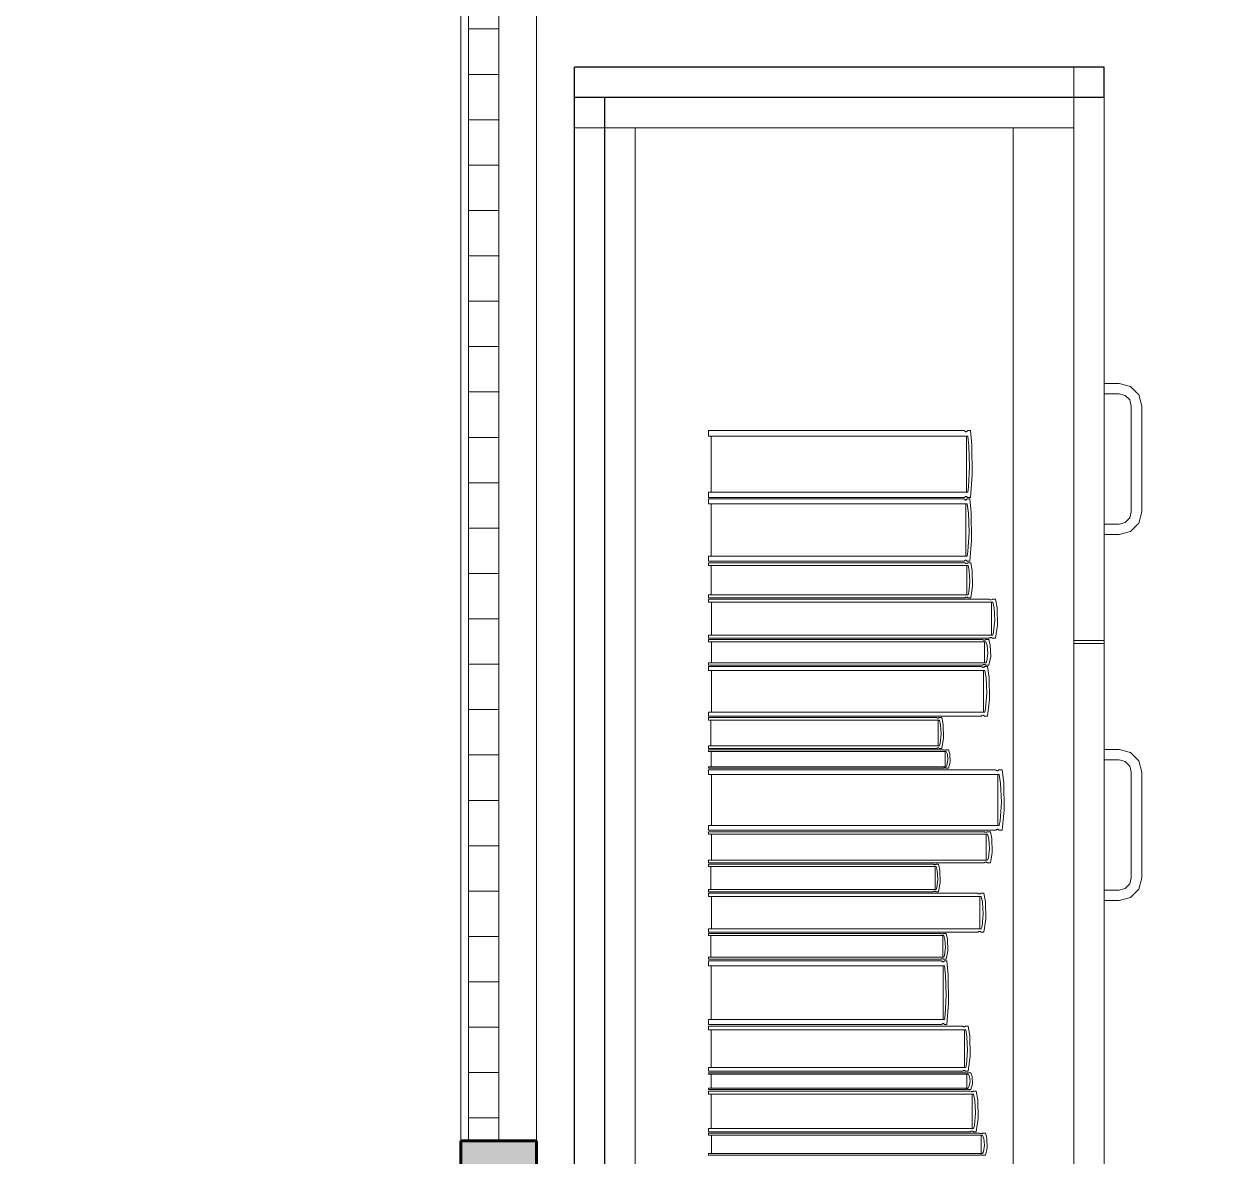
# Model space of a CAD drawing. Header units: inches. Extents: x -38 to 5698, y -33 to 92.
# Drawn here: x 204.731 to 205.524, y 35.765 to 36.513 of the extents above; entities that cross this region are included whole.
import ezdxf

# ---------------------------------------------------------------- set-up
doc = ezdxf.new("R2010")
doc.units = ezdxf.units.IN
doc.header["$MEASUREMENT"] = 0
doc.set_wipeout_variables(frame=1)
doc.linetypes.add('Wipeout_Contour', pattern=[1, 0, -1])
for name, color, linetype in [('02 _ ARQ _ ZON _ Espacio.3D', 7, 'Continuous'), ('Acabado - Muros', 7, 'Continuous'), ('Interior - Mobiliario', 7, 'Continuous')]:
    doc.layers.add(name, color=color, linetype=linetype)

msp = doc.modelspace()

# ---------------------------------------------------------------- linework, layer by layer
at = {"layer": '02 _ ARQ _ ZON _ Espacio.3D', "color": 254, "linetype": 'Continuous', "lineweight": 0, "flags": 128}
msp.add_lwpolyline([(201.06999, 31.00019), (205.02002, 31.00002), (205.02002, 38.99998), (201.0699, 39), (201.06979, 39.7505), (196.27002, 39.7505), (196.27008, 39.4), (194.56999, 39.4), (194.57001, 37.69997), (194.21999, 37.69997), (194.21999, 33.74998), (193.31999, 33.74998), (193.31999, 29.75), (194.06999, 29.75), (194.06999, 30.69998), (194.56999, 30.69998), (194.56999, 30.2), (195.06999, 30.19998), (195.06999, 29.75002), (201.06999, 29.75002)], close=True, dxfattribs=at)
msp.add_lwpolyline([(208.57001, 39), (205.06997, 38.99998), (205.07, 29.74991), (208.07003, 29.75), (208.07001, 30.80014), (208.57001, 30.80014)], dxfattribs=at)
at = {"layer": 'Interior - Mobiliario', "color": 175, "linetype": 'Continuous', "lineweight": 13}
for p, q in [((205.11508, 36.46472), (205.42508, 36.46472)), ((205.11508, 35.00472), (205.11508, 36.46472)), ((205.42508, 36.46472), (205.42508, 35.00472)), ((205.13508, 36.44472), (205.38508, 36.44472)), ((205.13508, 36.44472), (205.13508, 35.02472)), ((205.38508, 36.44472), (205.42508, 36.44472)), ((205.38508, 35.02472), (205.38508, 36.44472)), ((205.42508, 36.44472), (205.42508, 35.02472)), ((205.45508, 36.27572), (205.44508, 36.27572)), ((205.44508, 36.27572), (205.44508, 36.26872)), ((205.46258, 36.27371), (205.45508, 36.27572)), ((205.44508, 36.26872), (205.45508, 36.26872)), ((205.45508, 36.26872), (205.45908, 36.26764)), ((205.45908, 36.26764), (205.462, 36.26472)), ((205.46807, 36.26822), (205.46258, 36.27371)), ((205.47008, 36.26072), (205.46807, 36.26822)), ((205.462, 36.26472), (205.46308, 36.26072)), ((205.46308, 36.26072), (205.46308, 36.19072)), ((205.47008, 36.19072), (205.47008, 36.26072)), ((205.18373, 36.24091), (205.18373, 36.24444)), ((205.18373, 36.24444), (205.3529, 36.24444)), ((205.3529, 36.24444), (205.35304, 36.24421)), ((205.35304, 36.24421), (205.35327, 36.24395)), ((205.35327, 36.24395), (205.35351, 36.24378)), ((205.35351, 36.24378), (205.35376, 36.2437)), ((205.35376, 36.2437), (205.35401, 36.24371)), ((205.35401, 36.24371), (205.35426, 36.24381)), ((205.35426, 36.24381), (205.3545, 36.244)), ((205.3545, 36.244), (205.35472, 36.24427)), ((205.35472, 36.24427), (205.35482, 36.24444)), ((205.35482, 36.24444), (205.3567, 36.24444)), ((205.3567, 36.24444), (205.35764, 36.23475)), ((205.35497, 36.24091), (205.18373, 36.24091)), ((205.18546, 36.20379), (205.18546, 36.24091)), ((205.3541, 36.24091), (205.3541, 36.20379)), ((205.35576, 36.23429), (205.35497, 36.24091)), ((205.3562, 36.22069), (205.35576, 36.23429)), ((205.35764, 36.23475), (205.35786, 36.21499)), ((205.35548, 36.20714), (205.3562, 36.22069)), ((205.35786, 36.21499), (205.3567, 36.20026)), ((205.18373, 36.20026), (205.18373, 36.20379)), ((205.18373, 36.20379), (205.35497, 36.20379)), ((205.35497, 36.20379), (205.35548, 36.20714)), ((205.3529, 36.20026), (205.18373, 36.20026)), ((205.18373, 36.19597), (205.18373, 36.19926)), ((205.18373, 36.19926), (205.35256, 36.19926)), ((205.35462, 36.19597), (205.18373, 36.19597)), ((205.18546, 36.16139), (205.18546, 36.19597)), ((205.35256, 36.19926), (205.3527, 36.19904)), ((205.3527, 36.19904), (205.35293, 36.1988)), ((205.353, 36.20043), (205.3529, 36.20026)), ((205.35293, 36.1988), (205.35317, 36.19865)), ((205.35322, 36.2007), (205.353, 36.20043)), ((205.35317, 36.19865), (205.35342, 36.19857)), ((205.35345, 36.20089), (205.35322, 36.2007)), ((205.35342, 36.19857), (205.35367, 36.19858)), ((205.3537, 36.20099), (205.35345, 36.20089)), ((205.35367, 36.19858), (205.35392, 36.19867)), ((205.35396, 36.201), (205.3537, 36.20099)), ((205.35376, 36.19597), (205.35376, 36.16139)), ((205.35392, 36.19867), (205.35416, 36.19885)), ((205.35421, 36.20092), (205.35396, 36.201)), ((205.35416, 36.19885), (205.35438, 36.1991)), ((205.35445, 36.20075), (205.35421, 36.20092)), ((205.35438, 36.1991), (205.35447, 36.19926)), ((205.35467, 36.20049), (205.35445, 36.20075)), ((205.35447, 36.19926), (205.35635, 36.19926)), ((205.35542, 36.1898), (205.35462, 36.19597)), ((205.35482, 36.20026), (205.35467, 36.20049)), ((205.3567, 36.20026), (205.35482, 36.20026)), ((205.35635, 36.19926), (205.35729, 36.19023)), ((205.35586, 36.17713), (205.35542, 36.1898)), ((205.35729, 36.19023), (205.35751, 36.17182)), ((205.46308, 36.19072), (205.462, 36.18672)), ((205.46807, 36.18322), (205.47008, 36.19072)), ((205.45508, 36.18272), (205.44508, 36.18272)), ((205.44508, 36.18272), (205.44508, 36.17572)), ((205.45908, 36.18379), (205.45508, 36.18272)), ((205.462, 36.18672), (205.45908, 36.18379)), ((205.46258, 36.17773), (205.46807, 36.18322)), ((205.35514, 36.16451), (205.35586, 36.17713)), ((205.44508, 36.17572), (205.45508, 36.17572)), ((205.45508, 36.17572), (205.46258, 36.17773)), ((205.35462, 36.16139), (205.35514, 36.16451)), ((205.35751, 36.17182), (205.35635, 36.1581)), ((205.18373, 36.1581), (205.18373, 36.16139)), ((205.18373, 36.16139), (205.35462, 36.16139)), ((205.35256, 36.1581), (205.18373, 36.1581)), ((205.18373, 36.15525), (205.18373, 36.1571)), ((205.18373, 36.1571), (205.35314, 36.1571)), ((205.35266, 36.15826), (205.35256, 36.1581)), ((205.35288, 36.15851), (205.35266, 36.15826)), ((205.35311, 36.15868), (205.35288, 36.15851)), ((205.35336, 36.15878), (205.35311, 36.15868)), ((205.35314, 36.1571), (205.35328, 36.15698)), ((205.35328, 36.15698), (205.3535, 36.15684)), ((205.35362, 36.15879), (205.35336, 36.15878)), ((205.3535, 36.15684), (205.35374, 36.15676)), ((205.35387, 36.15871), (205.35362, 36.15879)), ((205.35374, 36.15676), (205.354, 36.15671)), ((205.35411, 36.15856), (205.35387, 36.15871)), ((205.354, 36.15671), (205.35425, 36.15672)), ((205.35433, 36.15832), (205.35411, 36.15856)), ((205.35425, 36.15672), (205.3545, 36.15677)), ((205.35447, 36.1581), (205.35433, 36.15832)), ((205.35635, 36.1581), (205.35447, 36.1581)), ((205.3545, 36.15677), (205.35474, 36.15687)), ((205.35474, 36.15687), (205.35496, 36.15701)), ((205.35496, 36.15701), (205.35506, 36.1571)), ((205.35506, 36.1571), (205.35694, 36.1571)), ((205.35694, 36.1571), (205.35789, 36.15203)), ((205.35521, 36.15525), (205.18373, 36.15525)), ((205.18546, 36.13585), (205.18546, 36.15525)), ((205.35434, 36.15525), (205.35434, 36.13585)), ((205.356, 36.15179), (205.35521, 36.15525)), ((205.35644, 36.14469), (205.356, 36.15179)), ((205.35789, 36.15203), (205.3581, 36.14171)), ((205.35572, 36.13761), (205.35644, 36.14469)), ((205.3581, 36.14171), (205.35694, 36.13401)), ((205.18373, 36.13401), (205.18373, 36.13585)), ((205.18373, 36.13585), (205.35521, 36.13585)), ((205.35314, 36.13401), (205.18373, 36.13401)), ((205.18373, 36.13095), (205.18373, 36.13301)), ((205.18373, 36.13301), (205.36927, 36.13301)), ((205.35323, 36.1341), (205.35314, 36.13401)), ((205.35345, 36.13424), (205.35323, 36.1341)), ((205.35369, 36.13434), (205.35345, 36.13424)), ((205.35394, 36.13439), (205.35369, 36.13434)), ((205.3542, 36.13439), (205.35394, 36.13439)), ((205.35445, 36.13435), (205.3542, 36.13439)), ((205.35469, 36.13426), (205.35445, 36.13435)), ((205.35491, 36.13413), (205.35469, 36.13426)), ((205.35506, 36.13401), (205.35491, 36.13413)), ((205.35694, 36.13401), (205.35506, 36.13401)), ((205.35521, 36.13585), (205.35572, 36.13761)), ((205.36927, 36.13301), (205.36942, 36.13287)), ((205.36942, 36.13287), (205.36967, 36.13272)), ((205.36967, 36.13272), (205.36993, 36.13262)), ((205.36993, 36.13262), (205.37021, 36.13258)), ((205.37021, 36.13258), (205.37049, 36.13258)), ((205.37049, 36.13258), (205.37076, 36.13264)), ((205.37076, 36.13264), (205.37102, 36.13275)), ((205.37102, 36.13275), (205.37126, 36.13291)), ((205.37126, 36.13291), (205.37137, 36.13301)), ((205.37137, 36.13301), (205.37343, 36.13301)), ((205.37343, 36.13301), (205.37447, 36.12736)), ((205.37153, 36.13095), (205.18373, 36.13095)), ((205.18563, 36.10932), (205.18563, 36.13095)), ((205.37059, 36.13095), (205.37059, 36.10932)), ((205.37241, 36.12709), (205.37153, 36.13095)), ((205.37289, 36.11917), (205.37241, 36.12709)), ((205.37447, 36.12736), (205.3747, 36.11585)), ((205.3721, 36.11128), (205.37289, 36.11917)), ((205.18373, 36.10727), (205.18373, 36.10932)), ((205.18373, 36.10932), (205.37153, 36.10932)), ((205.37153, 36.10932), (205.3721, 36.11128)), ((205.3747, 36.11585), (205.37343, 36.10727)), ((205.36927, 36.10727), (205.18373, 36.10727)), ((205.18373, 36.10492), (205.18373, 36.10627)), ((205.18373, 36.10627), (205.36482, 36.10627)), ((205.36704, 36.10492), (205.18373, 36.10492)), ((205.18558, 36.09084), (205.18558, 36.10492)), ((205.36482, 36.10627), (205.36498, 36.10618)), ((205.36498, 36.10618), (205.36522, 36.10608)), ((205.36522, 36.10608), (205.36547, 36.10602)), ((205.36547, 36.10602), (205.36574, 36.10599)), ((205.36574, 36.10599), (205.36602, 36.10599)), ((205.36602, 36.10599), (205.36628, 36.10603)), ((205.36611, 36.10492), (205.36611, 36.09084)), ((205.36628, 36.10603), (205.36654, 36.1061)), ((205.36654, 36.1061), (205.36677, 36.1062)), ((205.36677, 36.1062), (205.36688, 36.10627)), ((205.36688, 36.10627), (205.36889, 36.10627)), ((205.36789, 36.10241), (205.36704, 36.10492)), ((205.36836, 36.09725), (205.36789, 36.10241)), ((205.36889, 36.10627), (205.3699, 36.10259)), ((205.36937, 36.10737), (205.36927, 36.10727)), ((205.36961, 36.10752), (205.36937, 36.10737)), ((205.36987, 36.10763), (205.36961, 36.10752)), ((205.37015, 36.10769), (205.36987, 36.10763)), ((205.3699, 36.10259), (205.37013, 36.09509)), ((205.37043, 36.1077), (205.37015, 36.10769)), ((205.3707, 36.10765), (205.37043, 36.1077)), ((205.37097, 36.10755), (205.3707, 36.10765)), ((205.37121, 36.1074), (205.37097, 36.10755)), ((205.37137, 36.10727), (205.37121, 36.1074)), ((205.37343, 36.10727), (205.37137, 36.10727)), ((205.44508, 36.10572), (205.42508, 36.10572)), ((205.42508, 35.74472), (205.42508, 36.10372)), ((205.44508, 36.10372), (205.42508, 36.10372)), ((205.44508, 35.74472), (205.44508, 36.10372)), ((205.36759, 36.09211), (205.36836, 36.09725)), ((205.37013, 36.09509), (205.36889, 36.0895)), ((205.18373, 36.0895), (205.18373, 36.09084)), ((205.18373, 36.09084), (205.36704, 36.09084)), ((205.36482, 36.0895), (205.18373, 36.0895)), ((205.18373, 36.08588), (205.18373, 36.0885)), ((205.18373, 36.0885), (205.36403, 36.0885)), ((205.36623, 36.08588), (205.18373, 36.08588)), ((205.18558, 36.05833), (205.18558, 36.08588)), ((205.36403, 36.0885), (205.36418, 36.08832)), ((205.36418, 36.08832), (205.36442, 36.08814)), ((205.36442, 36.08814), (205.36467, 36.08801)), ((205.36467, 36.08801), (205.36494, 36.08795)), ((205.36493, 36.08957), (205.36482, 36.0895)), ((205.36516, 36.08967), (205.36493, 36.08957)), ((205.36494, 36.08795), (205.36521, 36.08796)), ((205.36542, 36.08974), (205.36516, 36.08967)), ((205.36521, 36.08796), (205.36548, 36.08803)), ((205.36531, 36.08588), (205.36531, 36.05833)), ((205.36568, 36.08978), (205.36542, 36.08974)), ((205.36548, 36.08803), (205.36573, 36.08817)), ((205.36596, 36.08978), (205.36568, 36.08978)), ((205.36573, 36.08817), (205.36597, 36.08837)), ((205.36623, 36.08975), (205.36596, 36.08978)), ((205.36597, 36.08837), (205.36607, 36.0885)), ((205.36607, 36.0885), (205.36807, 36.0885)), ((205.36648, 36.08969), (205.36623, 36.08975)), ((205.36708, 36.08096), (205.36623, 36.08588)), ((205.36672, 36.08959), (205.36648, 36.08969)), ((205.36688, 36.0895), (205.36672, 36.08959)), ((205.36889, 36.0895), (205.36688, 36.0895)), ((205.36704, 36.09084), (205.36759, 36.09211)), ((205.36807, 36.0885), (205.36908, 36.08131)), ((205.36755, 36.07087), (205.36708, 36.08096)), ((205.36908, 36.08131), (205.36931, 36.06664)), ((205.36678, 36.06081), (205.36755, 36.07087)), ((205.36931, 36.06664), (205.36807, 36.0557)), ((205.18373, 36.0557), (205.18373, 36.05833)), ((205.18373, 36.05833), (205.36623, 36.05833)), ((205.36403, 36.0557), (205.18373, 36.0557)), ((205.18373, 36.05307), (205.18373, 36.0547)), ((205.18373, 36.0547), (205.33446, 36.0547)), ((205.3363, 36.05307), (205.18373, 36.05307)), ((205.18527, 36.03595), (205.18527, 36.05307)), ((205.33446, 36.0547), (205.33459, 36.05459)), ((205.33459, 36.05459), (205.33479, 36.05448)), ((205.33479, 36.05448), (205.335, 36.0544)), ((205.335, 36.0544), (205.33523, 36.05436)), ((205.33523, 36.05436), (205.33546, 36.05437)), ((205.33546, 36.05437), (205.33568, 36.05441)), ((205.33553, 36.05307), (205.33553, 36.03595)), ((205.33568, 36.05441), (205.33589, 36.0545)), ((205.33589, 36.0545), (205.33608, 36.05462)), ((205.33608, 36.05462), (205.33617, 36.0547)), ((205.33617, 36.0547), (205.33785, 36.0547)), ((205.33701, 36.05002), (205.3363, 36.05307)), ((205.33785, 36.0547), (205.33869, 36.05023)), ((205.36413, 36.05583), (205.36403, 36.0557)), ((205.36436, 36.05603), (205.36413, 36.05583)), ((205.36462, 36.05617), (205.36436, 36.05603)), ((205.36488, 36.05624), (205.36462, 36.05617)), ((205.36515, 36.05625), (205.36488, 36.05624)), ((205.36542, 36.05619), (205.36515, 36.05625)), ((205.36568, 36.05607), (205.36542, 36.05619)), ((205.36592, 36.05588), (205.36568, 36.05607)), ((205.36607, 36.0557), (205.36592, 36.05588)), ((205.36807, 36.0557), (205.36607, 36.0557)), ((205.36623, 36.05833), (205.36678, 36.06081)), ((205.3374, 36.04375), (205.33701, 36.05002)), ((205.33869, 36.05023), (205.33888, 36.04112)), ((205.3363, 36.03595), (205.33676, 36.0375)), ((205.33676, 36.0375), (205.3374, 36.04375)), ((205.33888, 36.04112), (205.33785, 36.03432)), ((205.18373, 36.03432), (205.18373, 36.03595)), ((205.18373, 36.03595), (205.3363, 36.03595)), ((205.33446, 36.03432), (205.18373, 36.03432)), ((205.18373, 36.03236), (205.18373, 36.03332)), ((205.18373, 36.03332), (205.33888, 36.03332)), ((205.34077, 36.03236), (205.18373, 36.03236)), ((205.18532, 36.02225), (205.18532, 36.03236)), ((205.33455, 36.0344), (205.33446, 36.03432)), ((205.33474, 36.03453), (205.33455, 36.0344)), ((205.33496, 36.03461), (205.33474, 36.03453)), ((205.33518, 36.03466), (205.33496, 36.03461)), ((205.33541, 36.03466), (205.33518, 36.03466)), ((205.33563, 36.03463), (205.33541, 36.03466)), ((205.33584, 36.03455), (205.33563, 36.03463)), ((205.33604, 36.03443), (205.33584, 36.03455)), ((205.33617, 36.03432), (205.33604, 36.03443)), ((205.33785, 36.03432), (205.33617, 36.03432)), ((205.33888, 36.03332), (205.33901, 36.03326)), ((205.33901, 36.03326), (205.33921, 36.03319)), ((205.33921, 36.03319), (205.33943, 36.03314)), ((205.33943, 36.03314), (205.33966, 36.03312)), ((205.33966, 36.03312), (205.3399, 36.03312)), ((205.3399, 36.03312), (205.34013, 36.03315)), ((205.33998, 36.03236), (205.33998, 36.02225)), ((205.34013, 36.03315), (205.34035, 36.0332)), ((205.34035, 36.0332), (205.34055, 36.03328)), ((205.34055, 36.03328), (205.34063, 36.03332)), ((205.34063, 36.03332), (205.34236, 36.03332)), ((205.3415, 36.03056), (205.34077, 36.03236)), ((205.3419, 36.02685), (205.3415, 36.03056)), ((205.34236, 36.03332), (205.34323, 36.03068)), ((205.34323, 36.03068), (205.34342, 36.0253)), ((205.44508, 36.03372), (205.45508, 36.03372)), ((205.44508, 36.02672), (205.44508, 36.03372)), ((205.45508, 36.03372), (205.46258, 36.03171)), ((205.46258, 36.03171), (205.46807, 36.02622)), ((205.18373, 36.02128), (205.18373, 36.02225)), ((205.18373, 36.02225), (205.34077, 36.02225)), ((205.33888, 36.02128), (205.18373, 36.02128)), ((205.33897, 36.02133), (205.33888, 36.02128)), ((205.33916, 36.0214), (205.33897, 36.02133)), ((205.33938, 36.02146), (205.33916, 36.0214)), ((205.33961, 36.02148), (205.33938, 36.02146)), ((205.33985, 36.02149), (205.33961, 36.02148)), ((205.34008, 36.02146), (205.33985, 36.02149)), ((205.3403, 36.02142), (205.34008, 36.02146)), ((205.3405, 36.02135), (205.3403, 36.02142)), ((205.34063, 36.02128), (205.3405, 36.02135)), ((205.34236, 36.02128), (205.34063, 36.02128)), ((205.34077, 36.02225), (205.34124, 36.02316)), ((205.34124, 36.02316), (205.3419, 36.02685)), ((205.34342, 36.0253), (205.34236, 36.02128)), ((205.45508, 36.02672), (205.44508, 36.02672)), ((205.45908, 36.02564), (205.45508, 36.02672)), ((205.462, 36.02272), (205.45908, 36.02564)), ((205.46308, 36.01872), (205.462, 36.02272)), ((205.46807, 36.02622), (205.47008, 36.01872)), ((205.18373, 36.01708), (205.18373, 36.02028)), ((205.18373, 36.02028), (205.37348, 36.02028)), ((205.3758, 36.01708), (205.18373, 36.01708)), ((205.18567, 35.98344), (205.18567, 36.01708)), ((205.37348, 36.02028), (205.37364, 36.02007)), ((205.37364, 36.02007), (205.37389, 36.01984)), ((205.37389, 36.01984), (205.37416, 36.01969)), ((205.37416, 36.01969), (205.37445, 36.01961)), ((205.37445, 36.01961), (205.37473, 36.01962)), ((205.37473, 36.01962), (205.37501, 36.01972)), ((205.37483, 36.01708), (205.37483, 35.98344)), ((205.37501, 36.01972), (205.37528, 36.01989)), ((205.37528, 36.01989), (205.37553, 36.02013)), ((205.37553, 36.02013), (205.37563, 36.02028)), ((205.37563, 36.02028), (205.37774, 36.02028)), ((205.37669, 36.01108), (205.3758, 36.01708)), ((205.37774, 36.02028), (205.3788, 36.0115)), ((205.46308, 35.94872), (205.46308, 36.01872)), ((205.47008, 36.01872), (205.47008, 35.94872)), ((205.37719, 35.99875), (205.37669, 36.01108)), ((205.3788, 36.0115), (205.37904, 35.99359)), ((205.37638, 35.98647), (205.37719, 35.99875)), ((205.37904, 35.99359), (205.37774, 35.98023)), ((205.18373, 35.98023), (205.18373, 35.98344)), ((205.18373, 35.98344), (205.3758, 35.98344)), ((205.3758, 35.98344), (205.37638, 35.98647)), ((205.37348, 35.98023), (205.18373, 35.98023)), ((205.18373, 35.9776), (205.18373, 35.97923)), ((205.18373, 35.97923), (205.36588, 35.97923)), ((205.36811, 35.9776), (205.18373, 35.9776)), ((205.18559, 35.96042), (205.18559, 35.9776)), ((205.36588, 35.97923), (205.36604, 35.97912)), ((205.36604, 35.97912), (205.36628, 35.979)), ((205.36628, 35.979), (205.36654, 35.97893)), ((205.36654, 35.97893), (205.36681, 35.97889)), ((205.36681, 35.97889), (205.36708, 35.97889)), ((205.36708, 35.97889), (205.36735, 35.97894)), ((205.36718, 35.9776), (205.36718, 35.96042)), ((205.36735, 35.97894), (205.36761, 35.97903)), ((205.36761, 35.97903), (205.36784, 35.97915)), ((205.36784, 35.97915), (205.36795, 35.97923)), ((205.36795, 35.97923), (205.36997, 35.97923)), ((205.36897, 35.97453), (205.36811, 35.9776)), ((205.36944, 35.96824), (205.36897, 35.97453)), ((205.36997, 35.97923), (205.37099, 35.97475)), ((205.37099, 35.97475), (205.37122, 35.9656)), ((205.37359, 35.98039), (205.37348, 35.98023)), ((205.37384, 35.98063), (205.37359, 35.98039)), ((205.3741, 35.9808), (205.37384, 35.98063)), ((205.37438, 35.98089), (205.3741, 35.9808)), ((205.37467, 35.9809), (205.37438, 35.98089)), ((205.37495, 35.98083), (205.37467, 35.9809)), ((205.37522, 35.98067), (205.37495, 35.98083)), ((205.37547, 35.98045), (205.37522, 35.98067)), ((205.37563, 35.98023), (205.37547, 35.98045)), ((205.37774, 35.98023), (205.37563, 35.98023)), ((205.36866, 35.96197), (205.36944, 35.96824)), ((205.18373, 35.95878), (205.18373, 35.96042)), ((205.18373, 35.96042), (205.36811, 35.96042)), ((205.36588, 35.95878), (205.18373, 35.95878)), ((205.36599, 35.95886), (205.36588, 35.95878)), ((205.36622, 35.95899), (205.36599, 35.95886)), ((205.36648, 35.95907), (205.36622, 35.95899)), ((205.36675, 35.95912), (205.36648, 35.95907)), ((205.36702, 35.95912), (205.36675, 35.95912)), ((205.36729, 35.95909), (205.36702, 35.95912)), ((205.36755, 35.95901), (205.36729, 35.95909)), ((205.36779, 35.95889), (205.36755, 35.95901)), ((205.36795, 35.95878), (205.36779, 35.95889)), ((205.36997, 35.95878), (205.36795, 35.95878)), ((205.36811, 35.96042), (205.36866, 35.96197)), ((205.37122, 35.9656), (205.36997, 35.95878)), ((205.18373, 35.95633), (205.18373, 35.95778)), ((205.18373, 35.95778), (205.33235, 35.95778)), ((205.33416, 35.95633), (205.18373, 35.95633)), ((205.18525, 35.94104), (205.18525, 35.95633)), ((205.33235, 35.95778), (205.33247, 35.95768)), ((205.33247, 35.95768), (205.33267, 35.95758)), ((205.33267, 35.95758), (205.33288, 35.95751)), ((205.33288, 35.95751), (205.3331, 35.95748)), ((205.3331, 35.95748), (205.33333, 35.95748)), ((205.33333, 35.95748), (205.33355, 35.95752)), ((205.3334, 35.95633), (205.3334, 35.94104)), ((205.33355, 35.95752), (205.33376, 35.9576)), ((205.33376, 35.9576), (205.33395, 35.95771)), ((205.33395, 35.95771), (205.33403, 35.95778)), ((205.33403, 35.95778), (205.33568, 35.95778)), ((205.33486, 35.9536), (205.33416, 35.95633)), ((205.33525, 35.948), (205.33486, 35.9536)), ((205.33568, 35.95778), (205.33652, 35.95379)), ((205.33652, 35.95379), (205.3367, 35.94566)), ((205.33416, 35.94104), (205.33462, 35.94242)), ((205.33462, 35.94242), (205.33525, 35.948)), ((205.3367, 35.94566), (205.33568, 35.93959)), ((205.45908, 35.94179), (205.462, 35.94472)), ((205.462, 35.94472), (205.46308, 35.94872)), ((205.47008, 35.94872), (205.46807, 35.94122)), ((205.18373, 35.93959), (205.18373, 35.94104)), ((205.18373, 35.94104), (205.33416, 35.94104)), ((205.33235, 35.93959), (205.18373, 35.93959)), ((205.18373, 35.93654), (205.18373, 35.93859)), ((205.18373, 35.93859), (205.36173, 35.93859)), ((205.3639, 35.93654), (205.18373, 35.93654)), ((205.18555, 35.91499), (205.18555, 35.93654)), ((205.33243, 35.93966), (205.33235, 35.93959)), ((205.33263, 35.93977), (205.33243, 35.93966)), ((205.33283, 35.93985), (205.33263, 35.93977)), ((205.33305, 35.93989), (205.33283, 35.93985)), ((205.33328, 35.93989), (205.33305, 35.93989)), ((205.3335, 35.93986), (205.33328, 35.93989)), ((205.33371, 35.93979), (205.3335, 35.93986)), ((205.33391, 35.93969), (205.33371, 35.93979)), ((205.33403, 35.93959), (205.33391, 35.93969)), ((205.33568, 35.93959), (205.33403, 35.93959)), ((205.36173, 35.93859), (205.36187, 35.93845)), ((205.36187, 35.93845), (205.36211, 35.9383)), ((205.36211, 35.9383), (205.36236, 35.93821)), ((205.36236, 35.93821), (205.36263, 35.93816)), ((205.36263, 35.93816), (205.3629, 35.93817)), ((205.3629, 35.93817), (205.36316, 35.93822)), ((205.36299, 35.93654), (205.36299, 35.91499)), ((205.36316, 35.93822), (205.36341, 35.93833)), ((205.36341, 35.93833), (205.36364, 35.93849)), ((205.36364, 35.93849), (205.36374, 35.93859)), ((205.36374, 35.93859), (205.36572, 35.93859)), ((205.36474, 35.93269), (205.3639, 35.93654)), ((205.36572, 35.93859), (205.36671, 35.93296)), ((205.44508, 35.94072), (205.45508, 35.94072)), ((205.44508, 35.93372), (205.44508, 35.94072)), ((205.45508, 35.94072), (205.45908, 35.94179)), ((205.46258, 35.93573), (205.45508, 35.93372)), ((205.46807, 35.94122), (205.46258, 35.93573)), ((205.3652, 35.9248), (205.36474, 35.93269)), ((205.36671, 35.93296), (205.36694, 35.92149)), ((205.45508, 35.93372), (205.44508, 35.93372)), ((205.36444, 35.91693), (205.3652, 35.9248)), ((205.36694, 35.92149), (205.36572, 35.91293)), ((205.18373, 35.91293), (205.18373, 35.91499)), ((205.18373, 35.91499), (205.3639, 35.91499)), ((205.36173, 35.91293), (205.18373, 35.91293)), ((205.18373, 35.91058), (205.18373, 35.91193)), ((205.18373, 35.91193), (205.33734, 35.91193)), ((205.33921, 35.91058), (205.18373, 35.91058)), ((205.1853, 35.89631), (205.1853, 35.91058)), ((205.33734, 35.91193), (205.33747, 35.91184)), ((205.33747, 35.91184), (205.33767, 35.91175)), ((205.33767, 35.91175), (205.33789, 35.91168)), ((205.33789, 35.91168), (205.33812, 35.91165)), ((205.33812, 35.91165), (205.33835, 35.91165)), ((205.33835, 35.91165), (205.33858, 35.91169)), ((205.33843, 35.91058), (205.33843, 35.89631)), ((205.33858, 35.91169), (205.33879, 35.91177)), ((205.33879, 35.91177), (205.33899, 35.91187)), ((205.33899, 35.91187), (205.33908, 35.91193)), ((205.33908, 35.91193), (205.34078, 35.91193)), ((205.33994, 35.90803), (205.33921, 35.91058)), ((205.34078, 35.91193), (205.34164, 35.90821)), ((205.36183, 35.91303), (205.36173, 35.91293)), ((205.36206, 35.91319), (205.36183, 35.91303)), ((205.36231, 35.9133), (205.36206, 35.91319)), ((205.36257, 35.91336), (205.36231, 35.9133)), ((205.36284, 35.91336), (205.36257, 35.91336)), ((205.3631, 35.91332), (205.36284, 35.91336)), ((205.36336, 35.91322), (205.3631, 35.91332)), ((205.36359, 35.91307), (205.36336, 35.91322)), ((205.36374, 35.91293), (205.36359, 35.91307)), ((205.36572, 35.91293), (205.36374, 35.91293)), ((205.3639, 35.91499), (205.36444, 35.91693)), ((205.33968, 35.8976), (205.34034, 35.90281)), ((205.34034, 35.90281), (205.33994, 35.90803)), ((205.34164, 35.90821), (205.34184, 35.90062)), ((205.18373, 35.89495), (205.18373, 35.89631)), ((205.18373, 35.89631), (205.33921, 35.89631)), ((205.33734, 35.89495), (205.18373, 35.89495)), ((205.33743, 35.89502), (205.33734, 35.89495)), ((205.33762, 35.89512), (205.33743, 35.89502)), ((205.33784, 35.89519), (205.33762, 35.89512)), ((205.33807, 35.89523), (205.33784, 35.89519)), ((205.3383, 35.89524), (205.33807, 35.89523)), ((205.33853, 35.89521), (205.3383, 35.89524)), ((205.33875, 35.89514), (205.33853, 35.89521)), ((205.33895, 35.89504), (205.33875, 35.89514)), ((205.33908, 35.89495), (205.33895, 35.89504)), ((205.34078, 35.89495), (205.33908, 35.89495)), ((205.33921, 35.89631), (205.33968, 35.8976)), ((205.34184, 35.90062), (205.34078, 35.89495)), ((205.18373, 35.89058), (205.18373, 35.89395)), ((205.18373, 35.89395), (205.33772, 35.89395)), ((205.3396, 35.89058), (205.18373, 35.89058)), ((205.18531, 35.85513), (205.18531, 35.89058)), ((205.33772, 35.89395), (205.33785, 35.89373)), ((205.33785, 35.89373), (205.33805, 35.89349)), ((205.33805, 35.89349), (205.33827, 35.89333)), ((205.33827, 35.89333), (205.3385, 35.89325)), ((205.3385, 35.89325), (205.33873, 35.89326)), ((205.33873, 35.89326), (205.33896, 35.89335)), ((205.33881, 35.89058), (205.33881, 35.85513)), ((205.33896, 35.89335), (205.33917, 35.89353)), ((205.33917, 35.89353), (205.33937, 35.89379)), ((205.33937, 35.89379), (205.33946, 35.89395)), ((205.33946, 35.89395), (205.34117, 35.89395)), ((205.34032, 35.88426), (205.3396, 35.89058)), ((205.34117, 35.89395), (205.34203, 35.8847)), ((205.34072, 35.87127), (205.34032, 35.88426)), ((205.34203, 35.8847), (205.34223, 35.86583)), ((205.34006, 35.85833), (205.34072, 35.87127)), ((205.34223, 35.86583), (205.34117, 35.85176)), ((205.18373, 35.85176), (205.18373, 35.85513)), ((205.18373, 35.85513), (205.3396, 35.85513)), ((205.3396, 35.85513), (205.34006, 35.85833)), ((205.33772, 35.85176), (205.18373, 35.85176)), ((205.18373, 35.84837), (205.18373, 35.85076)), ((205.18373, 35.85076), (205.35156, 35.85076)), ((205.35361, 35.84837), (205.18373, 35.84837)), ((205.18545, 35.82331), (205.18545, 35.84837)), ((205.3378, 35.85192), (205.33772, 35.85176)), ((205.338, 35.85218), (205.3378, 35.85192)), ((205.33822, 35.85236), (205.338, 35.85218)), ((205.33845, 35.85245), (205.33822, 35.85236)), ((205.33868, 35.85246), (205.33845, 35.85245)), ((205.33891, 35.85239), (205.33868, 35.85246)), ((205.33913, 35.85223), (205.33891, 35.85239)), ((205.33933, 35.85199), (205.33913, 35.85223)), ((205.33946, 35.85176), (205.33933, 35.85199)), ((205.34117, 35.85176), (205.33946, 35.85176)), ((205.35156, 35.85076), (205.3517, 35.8506)), ((205.3517, 35.8506), (205.35193, 35.85043)), ((205.35193, 35.85043), (205.35217, 35.85032)), ((205.35217, 35.85032), (205.35242, 35.85026)), ((205.35242, 35.85026), (205.35267, 35.85027)), ((205.35267, 35.85027), (205.35292, 35.85034)), ((205.35276, 35.84837), (205.35276, 35.82331)), ((205.35292, 35.85034), (205.35315, 35.85046)), ((205.35315, 35.85046), (205.35337, 35.85064)), ((205.35337, 35.85064), (205.35346, 35.85076)), ((205.35346, 35.85076), (205.35533, 35.85076)), ((205.3544, 35.8439), (205.35361, 35.84837)), ((205.35533, 35.85076), (205.35627, 35.84422)), ((205.35484, 35.83472), (205.3544, 35.8439)), ((205.35627, 35.84422), (205.35648, 35.83087)), ((205.35412, 35.82557), (205.35484, 35.83472)), ((205.18373, 35.82092), (205.18373, 35.82331)), ((205.18373, 35.82331), (205.35361, 35.82331)), ((205.35361, 35.82331), (205.35412, 35.82557)), ((205.35648, 35.83087), (205.35533, 35.82092)), ((205.35156, 35.82092), (205.18373, 35.82092)), ((205.18373, 35.81904), (205.18373, 35.81992)), ((205.18373, 35.81992), (205.3532, 35.81992)), ((205.35527, 35.81904), (205.18373, 35.81904)), ((205.18546, 35.8097), (205.18546, 35.81904)), ((205.35166, 35.82104), (205.35156, 35.82092)), ((205.35188, 35.82122), (205.35166, 35.82104)), ((205.35211, 35.82135), (205.35188, 35.82122)), ((205.35236, 35.82142), (205.35211, 35.82135)), ((205.35261, 35.82142), (205.35236, 35.82142)), ((205.35286, 35.82137), (205.35261, 35.82142)), ((205.3531, 35.82126), (205.35286, 35.82137)), ((205.35332, 35.82108), (205.3531, 35.82126)), ((205.3532, 35.81992), (205.35334, 35.81987)), ((205.35346, 35.82092), (205.35332, 35.82108)), ((205.35334, 35.81987), (205.35357, 35.8198)), ((205.35533, 35.82092), (205.35346, 35.82092)), ((205.35357, 35.8198), (205.35381, 35.81976)), ((205.35381, 35.81976), (205.35406, 35.81974)), ((205.35406, 35.81974), (205.35432, 35.81974)), ((205.35432, 35.81974), (205.35457, 35.81977)), ((205.3544, 35.81904), (205.3544, 35.8097)), ((205.35457, 35.81977), (205.3548, 35.81981)), ((205.3548, 35.81981), (205.35502, 35.81988)), ((205.35502, 35.81988), (205.35512, 35.81992)), ((205.35512, 35.81992), (205.357, 35.81992)), ((205.35607, 35.81737), (205.35527, 35.81904)), ((205.35651, 35.81395), (205.35607, 35.81737)), ((205.357, 35.81992), (205.35795, 35.81749)), ((205.35795, 35.81749), (205.35817, 35.81252)), ((205.18373, 35.80881), (205.18373, 35.8097)), ((205.18373, 35.8097), (205.35527, 35.8097)), ((205.3532, 35.80881), (205.18373, 35.80881)), ((205.18373, 35.80566), (205.18373, 35.80781)), ((205.18373, 35.80781), (205.35677, 35.80781)), ((205.3533, 35.80885), (205.3532, 35.80881)), ((205.35352, 35.80892), (205.3533, 35.80885)), ((205.35375, 35.80897), (205.35352, 35.80892)), ((205.354, 35.80899), (205.35375, 35.80897)), ((205.35426, 35.809), (205.354, 35.80899)), ((205.35451, 35.80898), (205.35426, 35.809)), ((205.35475, 35.80893), (205.35451, 35.80898)), ((205.35498, 35.80887), (205.35475, 35.80893)), ((205.35512, 35.80881), (205.35498, 35.80887)), ((205.357, 35.80881), (205.35512, 35.80881)), ((205.35527, 35.8097), (205.35578, 35.81054)), ((205.35578, 35.81054), (205.35651, 35.81395)), ((205.35677, 35.80781), (205.35691, 35.80767)), ((205.35691, 35.80767), (205.35714, 35.80751)), ((205.35817, 35.81252), (205.357, 35.80881)), ((205.35714, 35.80751), (205.35739, 35.80741)), ((205.35739, 35.80741), (205.35765, 35.80736)), ((205.35765, 35.80736), (205.35791, 35.80737)), ((205.35791, 35.80737), (205.35816, 35.80743)), ((205.35816, 35.80743), (205.35841, 35.80754)), ((205.35841, 35.80754), (205.35863, 35.80771)), ((205.35863, 35.80771), (205.35873, 35.80781)), ((205.35873, 35.80781), (205.36065, 35.80781)), ((205.36065, 35.80781), (205.36162, 35.8019)), ((205.35888, 35.80566), (205.18373, 35.80566)), ((205.1855, 35.80566), (205.358, 35.80566)), ((205.1855, 35.78304), (205.1855, 35.80566)), ((205.358, 35.80566), (205.358, 35.78304)), ((205.3597, 35.80162), (205.35888, 35.80566)), ((205.36015, 35.79333), (205.3597, 35.80162)), ((205.36162, 35.8019), (205.36184, 35.78986)), ((205.35941, 35.78508), (205.36015, 35.79333)), ((205.35888, 35.78304), (205.35941, 35.78508)), ((205.36184, 35.78986), (205.36065, 35.78088)), ((205.18373, 35.78088), (205.18373, 35.78304)), ((205.18373, 35.78304), (205.35888, 35.78304)), ((205.35677, 35.78088), (205.18373, 35.78088)), ((205.18373, 35.77872), (205.18373, 35.77988)), ((205.18373, 35.77988), (205.36265, 35.77988)), ((205.36483, 35.77872), (205.18373, 35.77872)), ((205.358, 35.78304), (205.1855, 35.78304)), ((205.18556, 35.76652), (205.18556, 35.77872)), ((205.35687, 35.78099), (205.35677, 35.78088)), ((205.35709, 35.78115), (205.35687, 35.78099)), ((205.35733, 35.78126), (205.35709, 35.78115)), ((205.35759, 35.78133), (205.35733, 35.78126)), ((205.35785, 35.78133), (205.35759, 35.78133)), ((205.35811, 35.78128), (205.35785, 35.78133)), ((205.35835, 35.78118), (205.35811, 35.78128)), ((205.35858, 35.78103), (205.35835, 35.78118)), ((205.35873, 35.78088), (205.35858, 35.78103)), ((205.36065, 35.78088), (205.35873, 35.78088)), ((205.36265, 35.77988), (205.3628, 35.7798)), ((205.3628, 35.7798), (205.36303, 35.77972)), ((205.36303, 35.77972), (205.36329, 35.77967)), ((205.36329, 35.77967), (205.36355, 35.77964)), ((205.36355, 35.77964), (205.36382, 35.77964)), ((205.36382, 35.77964), (205.36409, 35.77968)), ((205.36392, 35.77872), (205.36392, 35.76652)), ((205.36409, 35.77968), (205.36434, 35.77974)), ((205.36434, 35.77974), (205.36457, 35.77983)), ((205.36457, 35.77983), (205.36467, 35.77988)), ((205.36467, 35.77988), (205.36666, 35.77988)), ((205.36567, 35.77655), (205.36483, 35.77872)), ((205.36614, 35.77208), (205.36567, 35.77655)), ((205.36666, 35.77988), (205.36766, 35.7767)), ((205.36766, 35.7767), (205.36789, 35.77021)), ((205.36483, 35.76652), (205.36537, 35.76763)), ((205.36537, 35.76763), (205.36614, 35.77208)), ((205.36789, 35.77021), (205.36666, 35.76536)), ((205.18373, 35.76536), (205.18373, 35.76652)), ((205.18373, 35.76652), (205.36483, 35.76652)), ((205.36265, 35.76536), (205.18373, 35.76536)), ((205.36275, 35.76542), (205.36265, 35.76536)), ((205.36298, 35.76551), (205.36275, 35.76542)), ((205.36323, 35.76557), (205.36298, 35.76551)), ((205.3635, 35.7656), (205.36323, 35.76557)), ((205.36376, 35.76561), (205.3635, 35.7656)), ((205.36403, 35.76558), (205.36376, 35.76561)), ((205.36429, 35.76552), (205.36403, 35.76558)), ((205.36452, 35.76544), (205.36429, 35.76552)), ((205.36467, 35.76536), (205.36452, 35.76544)), ((205.36666, 35.76536), (205.36467, 35.76536))]:
    msp.add_line(p, q, dxfattribs=at)

# ---------------------------------------------------------------- next in the draw order: wipeouts: each hides what was drawn before it
at = {"color": 254, "linetype": 'Wipeout_Contour', "lineweight": 0, "ltscale": 9771.249402}
msp.add_wipeout([(205.02001, 37.90837), (205.02001, 35.77487), (205.07001, 35.77487), (205.07001, 37.92487), (205.05301, 37.92487), (205.05301, 37.90837)], dxfattribs=at).dxf.layer = 'Acabado - Muros'
at = {"color": 254, "linetype": 'Wipeout_Contour', "lineweight": 0, "ltscale": 6514.461698}
msp.add_wipeout([(205.11508, 36.46472), (205.09508, 36.46472), (205.09508, 35.00472), (205.11508, 35.00472)], dxfattribs=at).dxf.layer = 'Interior - Mobiliario'

# ---------------------------------------------------------------- next in the draw order: linework, layer by layer
at = {"layer": 'Acabado - Muros', "color": 7, "linetype": 'Continuous', "lineweight": 60}
for p, q in [((205.02001, 35.77487), (205.02001, 35.67487)), ((205.07001, 35.77487), (205.07001, 35.67487))]:
    msp.add_line(p, q, dxfattribs=at)
at = {"layer": 'Acabado - Muros', "color": 251, "linetype": 'Continuous', "lineweight": 13, "flags": 128}
for points in [[(205.07001, 35.77487), (205.07001, 37.92487), (205.07001, 38.95)], [(205.02001, 35.77487), (205.02001, 37.90837)]]:
    msp.add_lwpolyline(points, dxfattribs=at)
at = {"layer": 'Interior - Mobiliario', "color": 175, "linetype": 'Continuous', "lineweight": 30}
for p, q in [((205.09508, 35.00472), (205.09508, 36.46472)), ((205.11508, 36.46472), (205.09508, 36.46472)), ((205.11508, 35.00472), (205.11508, 36.46472))]:
    msp.add_line(p, q, dxfattribs=at)
at = {"layer": 'Interior - Mobiliario', "color": 175, "linetype": 'Continuous', "lineweight": 13}
for p, q in [((205.09508, 36.46472), (205.11508, 36.46472)), ((205.09508, 35.00472), (205.09508, 36.46472)), ((205.11508, 36.46472), (205.11508, 35.00472)), ((205.09508, 36.44472), (205.13508, 36.44472)), ((205.09508, 35.02472), (205.09508, 36.44472))]:
    msp.add_line(p, q, dxfattribs=at)

# ---------------------------------------------------------------- next in the draw order: wipeouts: each hides what was drawn before it
at = {"color": 254, "linetype": 'Wipeout_Contour', "lineweight": 0, "ltscale": 6514.280895}
msp.add_wipeout([(205.02501, 37.90837), (205.02501, 35.77487), (205.04501, 35.77487), (205.04501, 37.90837)], dxfattribs=at).dxf.layer = 'Acabado - Muros'

# ---------------------------------------------------------------- next in the draw order: hatches: boundary and pattern name
at = {"layer": 'Acabado - Muros', "linetype": 'Continuous', "lineweight": 0}
h = msp.add_hatch(dxfattribs=at)
h.set_pattern_fill('CONTRACHAPADO_0002', color=254, style=0, pattern_type=2)
h.set_pattern_definition([(0, (185.000023, 3e-09), (0, 0.030000001), [])])
h.paths.add_polyline_path([(205.02501, 37.90837), (205.02501, 35.77487), (205.04501, 35.77487), (205.04501, 37.90837)])
msp.add_hatch(color=254, dxfattribs=at).paths.add_polyline_path([(205.07001, 35.77487), (205.02001, 35.77487), (205.02001, 35.67487), (205.07001, 35.67487)])

# ---------------------------------------------------------------- next in the draw order: linework, layer by layer
at = {"layer": 'Acabado - Muros', "color": 7, "linetype": 'Continuous', "lineweight": 60}
msp.add_line((205.07001, 35.77487), (205.02001, 35.77487), dxfattribs=at)
at = {"layer": 'Acabado - Muros', "color": 7, "linetype": 'Continuous', "lineweight": 13, "flags": 128}
msp.add_lwpolyline([(205.02501, 37.90837), (205.04501, 37.90837), (205.04501, 35.77487), (205.02501, 35.77487)], close=True, dxfattribs=at)

# ---------------------------------------------------------------- next in the draw order: wipeouts: each hides what was drawn before it
at = {"color": 254, "linetype": 'Wipeout_Contour', "lineweight": 0, "ltscale": 6515.186513}
msp.add_wipeout([(205.44508, 36.48472), (205.09508, 36.48472), (205.09508, 36.46472), (205.44508, 36.46472)], dxfattribs=at).dxf.layer = 'Interior - Mobiliario'

# ---------------------------------------------------------------- next in the draw order: linework, layer by layer
at = {"layer": 'Interior - Mobiliario', "color": 175, "linetype": 'Continuous', "lineweight": 30}
for p, q in [((205.09508, 36.46472), (205.09508, 36.48472)), ((205.44508, 36.48472), (205.09508, 36.48472)), ((205.44508, 36.46472), (205.44508, 36.48472)), ((205.44508, 36.46472), (205.09508, 36.46472))]:
    msp.add_line(p, q, dxfattribs=at)
at = {"layer": 'Interior - Mobiliario', "color": 175, "linetype": 'Continuous', "lineweight": 13}
for p, q in [((205.09508, 36.48472), (205.44508, 36.48472)), ((205.09508, 36.46472), (205.09508, 36.48472)), ((205.09508, 36.48472), (205.42508, 36.48472)), ((205.09508, 36.44472), (205.09508, 36.48472)), ((205.44508, 36.48472), (205.09508, 36.48472)), ((205.09508, 36.48472), (205.09508, 34.98472)), ((205.42508, 36.48472), (205.42508, 36.44472)), ((205.44508, 36.48472), (205.44508, 36.46472)), ((205.44508, 34.98472), (205.44508, 36.48472)), ((205.44508, 36.46472), (205.09508, 36.46472)), ((205.09508, 36.46472), (205.44508, 36.46472)), ((205.09508, 35.00472), (205.09508, 36.46472)), ((205.11508, 36.46472), (205.44508, 36.46472)), ((205.11508, 35.00472), (205.11508, 36.46472)), ((205.11508, 36.46472), (205.42508, 36.46472)), ((205.11508, 35.00472), (205.11508, 36.46472)), ((205.11508, 36.46472), (205.42508, 36.46472)), ((205.11508, 35.00472), (205.11508, 36.46472)), ((205.42508, 36.46472), (205.42508, 35.00472)), ((205.42508, 36.46472), (205.42508, 35.00472)), ((205.42508, 36.46472), (205.42508, 36.10572)), ((205.44508, 36.46472), (205.42508, 36.46472)), ((205.44508, 36.46472), (205.44508, 35.00472)), ((205.44508, 36.46472), (205.44508, 35.00472)), ((205.44508, 36.46472), (205.44508, 36.10572))]:
    msp.add_line(p, q, dxfattribs=at)

doc.saveas('drawing.dxf')
